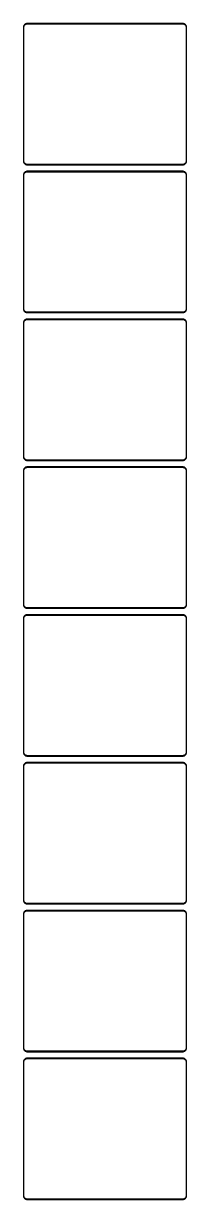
# Model space of a CAD drawing. Header units: metres. Extents: x -112 to 112, y 2963 to 6013.
# Drawn here: x -112 to 112, y 4391 to 6013 of the extents above; entities that cross this region are included whole.
import ezdxf

# ---------------------------------------------------------------- set-up
doc = ezdxf.new("R2010")
doc.units = ezdxf.units.M

msp = doc.modelspace()

# ---------------------------------------------------------------- linework, layer by layer
for p, q in [((-112.461, 6009.13), (-112.5, 6008.5)), ((-112.5, 6008.5), (-112.5, 5823.5)), ((-112.343, 6009.74), (-112.461, 6009.13)), ((-112.149, 6010.34), (-112.343, 6009.74)), ((-111.882, 6010.91), (-112.149, 6010.34)), ((-112, 6008.25), (-111.963, 6008.85)), ((-112, 5823.75), (-112, 6008.25)), ((-111.963, 6008.85), (-111.851, 6009.43)), ((-111.545, 6011.44), (-111.882, 6010.91)), ((-111.851, 6009.43), (-111.666, 6010)), ((-111.666, 6010), (-111.412, 6010.54)), ((-111.145, 6011.92), (-111.545, 6011.44)), ((-111.412, 6010.54), (-111.093, 6011.04)), ((-110.687, 6012.35), (-111.145, 6011.92)), ((-111.093, 6011.04), (-110.713, 6011.5)), ((-110.713, 6011.5), (-110.278, 6011.91)), ((-110.179, 6012.72), (-110.687, 6012.35)), ((-110.278, 6011.91), (-109.795, 6012.26)), ((-109.629, 6013.02), (-110.179, 6012.72)), ((-109.795, 6012.26), (-109.272, 6012.55)), ((-109.045, 6013.26), (-109.629, 6013.02)), ((-109.272, 6012.55), (-108.718, 6012.77)), ((-108.437, 6013.41), (-109.045, 6013.26)), ((-108.718, 6012.77), (-108.14, 6012.92)), ((-107.814, 6013.49), (-108.437, 6013.41)), ((-108.14, 6012.92), (-107.548, 6012.99)), ((107.814, 6013.49), (-107.814, 6013.49)), ((-107.548, 6012.99), (107.548, 6012.99)), ((107.548, 6012.99), (108.14, 6012.92)), ((108.437, 6013.41), (107.814, 6013.49)), ((108.14, 6012.92), (108.718, 6012.77)), ((109.045, 6013.26), (108.437, 6013.41)), ((108.718, 6012.77), (109.272, 6012.55)), ((109.629, 6013.02), (109.045, 6013.26)), ((109.272, 6012.55), (109.795, 6012.26)), ((110.179, 6012.72), (109.629, 6013.02)), ((109.795, 6012.26), (110.278, 6011.91)), ((110.687, 6012.35), (110.179, 6012.72)), ((110.278, 6011.91), (110.713, 6011.5)), ((111.145, 6011.92), (110.687, 6012.35)), ((110.713, 6011.5), (111.093, 6011.04)), ((111.093, 6011.04), (111.412, 6010.54)), ((111.545, 6011.44), (111.145, 6011.92)), ((111.412, 6010.54), (111.666, 6010)), ((111.882, 6010.91), (111.545, 6011.44)), ((111.666, 6010), (111.851, 6009.43)), ((111.851, 6009.43), (111.963, 6008.85)), ((112.149, 6010.34), (111.882, 6010.91)), ((111.963, 6008.85), (112, 6008.25)), ((112, 6008.25), (112, 5823.75)), ((112.343, 6009.74), (112.149, 6010.34)), ((112.461, 6009.13), (112.343, 6009.74)), ((112.5, 6008.5), (112.461, 6009.13)), ((112.5, 5823.5), (112.5, 6008.5)), ((-112.5, 5823.5), (-112.461, 5822.87)), ((-112.461, 5822.87), (-112.343, 5822.26)), ((-112.343, 5822.26), (-112.149, 5821.66)), ((-112.149, 5821.66), (-111.882, 5821.09)), ((-111.963, 5823.15), (-112, 5823.75)), ((-111.851, 5822.57), (-111.963, 5823.15)), ((-111.882, 5821.09), (-111.545, 5820.56)), ((-111.666, 5822), (-111.851, 5822.57)), ((-111.412, 5821.46), (-111.666, 5822)), ((-111.545, 5820.56), (-111.145, 5820.08)), ((-111.093, 5820.96), (-111.412, 5821.46)), ((-111.145, 5820.08), (-110.687, 5819.65)), ((-110.713, 5820.5), (-111.093, 5820.96)), ((-110.278, 5820.09), (-110.713, 5820.5)), ((-110.687, 5819.65), (-110.179, 5819.28)), ((-109.795, 5819.74), (-110.278, 5820.09)), ((-110.179, 5819.28), (-109.629, 5818.98)), ((-109.272, 5819.45), (-109.795, 5819.74)), ((-109.629, 5818.98), (-109.045, 5818.74)), ((-108.718, 5819.23), (-109.272, 5819.45)), ((-109.045, 5818.74), (-108.437, 5818.59)), ((-108.14, 5819.08), (-108.718, 5819.23)), ((-108.437, 5818.59), (-107.814, 5818.51)), ((-107.548, 5819.01), (-108.14, 5819.08)), ((-107.814, 5818.51), (107.814, 5818.51)), ((107.548, 5819.01), (-107.548, 5819.01)), ((108.14, 5819.08), (107.548, 5819.01)), ((107.814, 5818.51), (108.437, 5818.59)), ((108.718, 5819.23), (108.14, 5819.08)), ((108.437, 5818.59), (109.045, 5818.74)), ((109.272, 5819.45), (108.718, 5819.23)), ((109.045, 5818.74), (109.629, 5818.98)), ((109.795, 5819.74), (109.272, 5819.45)), ((109.629, 5818.98), (110.179, 5819.28)), ((110.278, 5820.09), (109.795, 5819.74)), ((110.179, 5819.28), (110.687, 5819.65)), ((110.713, 5820.5), (110.278, 5820.09)), ((110.687, 5819.65), (111.145, 5820.08)), ((111.093, 5820.96), (110.713, 5820.5)), ((111.412, 5821.46), (111.093, 5820.96)), ((111.145, 5820.08), (111.545, 5820.56)), ((111.666, 5822), (111.412, 5821.46)), ((111.545, 5820.56), (111.882, 5821.09)), ((111.851, 5822.57), (111.666, 5822)), ((111.963, 5823.15), (111.851, 5822.57)), ((111.882, 5821.09), (112.149, 5821.66)), ((112, 5823.75), (111.963, 5823.15)), ((112.149, 5821.66), (112.343, 5822.26)), ((112.343, 5822.26), (112.461, 5822.87)), ((112.461, 5822.87), (112.5, 5823.5)), ((-112.461, 5805.13), (-112.5, 5804.5)), ((-112.5, 5804.5), (-112.5, 5619.5)), ((-112.343, 5805.74), (-112.461, 5805.13)), ((-112.149, 5806.34), (-112.343, 5805.74)), ((-111.882, 5806.91), (-112.149, 5806.34)), ((-112, 5804.25), (-111.963, 5804.85)), ((-112, 5619.75), (-112, 5804.25)), ((-111.963, 5804.85), (-111.851, 5805.43)), ((-111.545, 5807.44), (-111.882, 5806.91)), ((-111.851, 5805.43), (-111.666, 5806)), ((-111.666, 5806), (-111.412, 5806.54)), ((-111.145, 5807.92), (-111.545, 5807.44)), ((-111.412, 5806.54), (-111.093, 5807.04)), ((-110.687, 5808.35), (-111.145, 5807.92)), ((-111.093, 5807.04), (-110.713, 5807.5)), ((-110.713, 5807.5), (-110.278, 5807.91)), ((-110.179, 5808.72), (-110.687, 5808.35)), ((-110.278, 5807.91), (-109.795, 5808.26)), ((-109.629, 5809.02), (-110.179, 5808.72)), ((-109.795, 5808.26), (-109.272, 5808.55)), ((-109.045, 5809.26), (-109.629, 5809.02)), ((-109.272, 5808.55), (-108.718, 5808.77)), ((-108.437, 5809.41), (-109.045, 5809.26)), ((-108.718, 5808.77), (-108.14, 5808.92)), ((-107.814, 5809.49), (-108.437, 5809.41)), ((-108.14, 5808.92), (-107.548, 5808.99)), ((107.814, 5809.49), (-107.814, 5809.49)), ((-107.548, 5808.99), (107.548, 5808.99)), ((107.548, 5808.99), (108.14, 5808.92)), ((108.437, 5809.41), (107.814, 5809.49)), ((108.14, 5808.92), (108.718, 5808.77)), ((109.045, 5809.26), (108.437, 5809.41)), ((108.718, 5808.77), (109.272, 5808.55)), ((109.629, 5809.02), (109.045, 5809.26)), ((109.272, 5808.55), (109.795, 5808.26)), ((110.179, 5808.72), (109.629, 5809.02)), ((109.795, 5808.26), (110.278, 5807.91)), ((110.687, 5808.35), (110.179, 5808.72)), ((110.278, 5807.91), (110.713, 5807.5)), ((111.145, 5807.92), (110.687, 5808.35)), ((110.713, 5807.5), (111.093, 5807.04)), ((111.093, 5807.04), (111.412, 5806.54)), ((111.545, 5807.44), (111.145, 5807.92)), ((111.412, 5806.54), (111.666, 5806)), ((111.882, 5806.91), (111.545, 5807.44)), ((111.666, 5806), (111.851, 5805.43)), ((111.851, 5805.43), (111.963, 5804.85)), ((112.149, 5806.34), (111.882, 5806.91)), ((111.963, 5804.85), (112, 5804.25)), ((112, 5804.25), (112, 5619.75)), ((112.343, 5805.74), (112.149, 5806.34)), ((112.461, 5805.13), (112.343, 5805.74)), ((112.5, 5804.5), (112.461, 5805.13)), ((112.5, 5619.5), (112.5, 5804.5)), ((-112.5, 5619.5), (-112.461, 5618.87)), ((-112.461, 5618.87), (-112.343, 5618.26)), ((-112.343, 5618.26), (-112.149, 5617.66)), ((-112.149, 5617.66), (-111.882, 5617.09)), ((-111.963, 5619.15), (-112, 5619.75)), ((-111.851, 5618.57), (-111.963, 5619.15)), ((-111.882, 5617.09), (-111.545, 5616.56)), ((-111.666, 5618), (-111.851, 5618.57)), ((-111.412, 5617.46), (-111.666, 5618)), ((-111.545, 5616.56), (-111.145, 5616.08)), ((-111.093, 5616.96), (-111.412, 5617.46)), ((-111.145, 5616.08), (-110.687, 5615.65)), ((-110.713, 5616.5), (-111.093, 5616.96)), ((-110.278, 5616.09), (-110.713, 5616.5)), ((-110.687, 5615.65), (-110.179, 5615.28)), ((-109.795, 5615.74), (-110.278, 5616.09)), ((-109.272, 5615.45), (-109.795, 5615.74)), ((109.795, 5615.74), (109.272, 5615.45)), ((110.278, 5616.09), (109.795, 5615.74)), ((110.179, 5615.28), (110.687, 5615.65)), ((110.713, 5616.5), (110.278, 5616.09)), ((110.687, 5615.65), (111.145, 5616.08)), ((111.093, 5616.96), (110.713, 5616.5)), ((111.412, 5617.46), (111.093, 5616.96)), ((111.145, 5616.08), (111.545, 5616.56)), ((111.666, 5618), (111.412, 5617.46)), ((111.545, 5616.56), (111.882, 5617.09)), ((111.851, 5618.57), (111.666, 5618)), ((111.963, 5619.15), (111.851, 5618.57)), ((111.882, 5617.09), (112.149, 5617.66)), ((112, 5619.75), (111.963, 5619.15)), ((112.149, 5617.66), (112.343, 5618.26)), ((112.343, 5618.26), (112.461, 5618.87)), ((112.461, 5618.87), (112.5, 5619.5)), ((-112.461, 5601.13), (-112.5, 5600.5)), ((-112.5, 5600.5), (-112.5, 5415.5)), ((-112.343, 5601.74), (-112.461, 5601.13)), ((-112.149, 5602.34), (-112.343, 5601.74)), ((-111.882, 5602.91), (-112.149, 5602.34)), ((-112, 5600.25), (-111.963, 5600.85)), ((-112, 5415.75), (-112, 5600.25)), ((-111.963, 5600.85), (-111.851, 5601.43)), ((-111.545, 5603.44), (-111.882, 5602.91)), ((-111.851, 5601.43), (-111.666, 5602)), ((-111.666, 5602), (-111.412, 5602.54)), ((-111.145, 5603.92), (-111.545, 5603.44)), ((-111.412, 5602.54), (-111.093, 5603.04)), ((-110.687, 5604.35), (-111.145, 5603.92)), ((-111.093, 5603.04), (-110.713, 5603.5)), ((-110.713, 5603.5), (-110.278, 5603.91)), ((-110.179, 5604.72), (-110.687, 5604.35)), ((-110.278, 5603.91), (-109.795, 5604.26)), ((-110.179, 5615.28), (-109.629, 5614.98)), ((-109.629, 5605.02), (-110.179, 5604.72)), ((-109.795, 5604.26), (-109.272, 5604.55)), ((-109.629, 5614.98), (-109.045, 5614.74)), ((-109.045, 5605.26), (-109.629, 5605.02)), ((-108.718, 5615.23), (-109.272, 5615.45)), ((-109.272, 5604.55), (-108.718, 5604.77)), ((-109.045, 5614.74), (-108.437, 5614.59)), ((-108.437, 5605.41), (-109.045, 5605.26)), ((-108.14, 5615.08), (-108.718, 5615.23)), ((-108.718, 5604.77), (-108.14, 5604.92)), ((-108.437, 5614.59), (-107.814, 5614.51)), ((-107.814, 5605.49), (-108.437, 5605.41)), ((-107.548, 5615.01), (-108.14, 5615.08)), ((-108.14, 5604.92), (-107.548, 5604.99)), ((-107.814, 5614.51), (107.814, 5614.51)), ((107.814, 5605.49), (-107.814, 5605.49)), ((107.548, 5615.01), (-107.548, 5615.01)), ((-107.548, 5604.99), (107.548, 5604.99)), ((108.14, 5615.08), (107.548, 5615.01)), ((107.548, 5604.99), (108.14, 5604.92)), ((107.814, 5614.51), (108.437, 5614.59)), ((108.437, 5605.41), (107.814, 5605.49)), ((108.718, 5615.23), (108.14, 5615.08)), ((108.14, 5604.92), (108.718, 5604.77)), ((108.437, 5614.59), (109.045, 5614.74)), ((109.045, 5605.26), (108.437, 5605.41)), ((109.272, 5615.45), (108.718, 5615.23)), ((108.718, 5604.77), (109.272, 5604.55)), ((109.045, 5614.74), (109.629, 5614.98)), ((109.629, 5605.02), (109.045, 5605.26)), ((109.272, 5604.55), (109.795, 5604.26)), ((109.629, 5614.98), (110.179, 5615.28)), ((110.179, 5604.72), (109.629, 5605.02)), ((109.795, 5604.26), (110.278, 5603.91)), ((110.687, 5604.35), (110.179, 5604.72)), ((110.278, 5603.91), (110.713, 5603.5)), ((111.145, 5603.92), (110.687, 5604.35)), ((110.713, 5603.5), (111.093, 5603.04)), ((111.093, 5603.04), (111.412, 5602.54)), ((111.545, 5603.44), (111.145, 5603.92)), ((111.412, 5602.54), (111.666, 5602)), ((111.882, 5602.91), (111.545, 5603.44)), ((111.666, 5602), (111.851, 5601.43)), ((111.851, 5601.43), (111.963, 5600.85)), ((112.149, 5602.34), (111.882, 5602.91)), ((111.963, 5600.85), (112, 5600.25)), ((112, 5600.25), (112, 5415.75)), ((112.343, 5601.74), (112.149, 5602.34)), ((112.461, 5601.13), (112.343, 5601.74)), ((112.5, 5600.5), (112.461, 5601.13)), ((112.5, 5415.5), (112.5, 5600.5)), ((-112.5, 5415.5), (-112.461, 5414.87)), ((-112.461, 5414.87), (-112.343, 5414.26)), ((-112.343, 5414.26), (-112.149, 5413.66)), ((-112.149, 5413.66), (-111.882, 5413.09)), ((-111.963, 5415.15), (-112, 5415.75)), ((-111.851, 5414.57), (-111.963, 5415.15)), ((-111.882, 5413.09), (-111.545, 5412.56)), ((-111.666, 5414), (-111.851, 5414.57)), ((-111.412, 5413.46), (-111.666, 5414)), ((-111.545, 5412.56), (-111.145, 5412.08)), ((-111.093, 5412.96), (-111.412, 5413.46)), ((-111.145, 5412.08), (-110.687, 5411.65)), ((-110.713, 5412.5), (-111.093, 5412.96)), ((-110.278, 5412.09), (-110.713, 5412.5)), ((-110.687, 5411.65), (-110.179, 5411.28)), ((-109.795, 5411.74), (-110.278, 5412.09)), ((-110.179, 5411.28), (-109.629, 5410.98)), ((-109.272, 5411.45), (-109.795, 5411.74)), ((-109.629, 5410.98), (-109.045, 5410.74)), ((-108.718, 5411.23), (-109.272, 5411.45)), ((-109.045, 5410.74), (-108.437, 5410.59)), ((-108.14, 5411.08), (-108.718, 5411.23)), ((-108.437, 5410.59), (-107.814, 5410.51)), ((-107.548, 5411.01), (-108.14, 5411.08)), ((-107.814, 5410.51), (107.814, 5410.51)), ((107.548, 5411.01), (-107.548, 5411.01)), ((108.14, 5411.08), (107.548, 5411.01)), ((107.814, 5410.51), (108.437, 5410.59)), ((108.718, 5411.23), (108.14, 5411.08)), ((108.437, 5410.59), (109.045, 5410.74)), ((109.272, 5411.45), (108.718, 5411.23)), ((109.045, 5410.74), (109.629, 5410.98)), ((109.795, 5411.74), (109.272, 5411.45)), ((109.629, 5410.98), (110.179, 5411.28)), ((110.278, 5412.09), (109.795, 5411.74)), ((110.179, 5411.28), (110.687, 5411.65)), ((110.713, 5412.5), (110.278, 5412.09)), ((110.687, 5411.65), (111.145, 5412.08)), ((111.093, 5412.96), (110.713, 5412.5)), ((111.412, 5413.46), (111.093, 5412.96)), ((111.145, 5412.08), (111.545, 5412.56)), ((111.666, 5414), (111.412, 5413.46)), ((111.545, 5412.56), (111.882, 5413.09)), ((111.851, 5414.57), (111.666, 5414)), ((111.963, 5415.15), (111.851, 5414.57)), ((111.882, 5413.09), (112.149, 5413.66)), ((112, 5415.75), (111.963, 5415.15)), ((112.149, 5413.66), (112.343, 5414.26)), ((112.343, 5414.26), (112.461, 5414.87)), ((112.461, 5414.87), (112.5, 5415.5)), ((-112.461, 5397.13), (-112.5, 5396.5)), ((-112.5, 5396.5), (-112.5, 5211.5)), ((-112.343, 5397.74), (-112.461, 5397.13)), ((-112.149, 5398.34), (-112.343, 5397.74)), ((-111.882, 5398.91), (-112.149, 5398.34)), ((-112, 5396.25), (-111.963, 5396.85)), ((-112, 5211.75), (-112, 5396.25)), ((-111.963, 5396.85), (-111.851, 5397.43)), ((-111.545, 5399.44), (-111.882, 5398.91)), ((-111.851, 5397.43), (-111.666, 5398)), ((-111.666, 5398), (-111.412, 5398.54)), ((-111.145, 5399.92), (-111.545, 5399.44)), ((-111.412, 5398.54), (-111.093, 5399.04)), ((-110.687, 5400.35), (-111.145, 5399.92)), ((-111.093, 5399.04), (-110.713, 5399.5)), ((-110.713, 5399.5), (-110.278, 5399.91)), ((-110.179, 5400.72), (-110.687, 5400.35)), ((-110.278, 5399.91), (-109.795, 5400.26)), ((-109.629, 5401.02), (-110.179, 5400.72)), ((-109.795, 5400.26), (-109.272, 5400.55)), ((-109.045, 5401.26), (-109.629, 5401.02)), ((-109.272, 5400.55), (-108.718, 5400.77)), ((-108.437, 5401.41), (-109.045, 5401.26)), ((-108.718, 5400.77), (-108.14, 5400.92)), ((-107.814, 5401.49), (-108.437, 5401.41)), ((-108.14, 5400.92), (-107.548, 5400.99)), ((107.814, 5401.49), (-107.814, 5401.49)), ((-107.548, 5400.99), (107.548, 5400.99)), ((107.548, 5400.99), (108.14, 5400.92)), ((108.437, 5401.41), (107.814, 5401.49)), ((108.14, 5400.92), (108.718, 5400.77)), ((109.045, 5401.26), (108.437, 5401.41)), ((108.718, 5400.77), (109.272, 5400.55)), ((109.629, 5401.02), (109.045, 5401.26)), ((109.272, 5400.55), (109.795, 5400.26)), ((110.179, 5400.72), (109.629, 5401.02)), ((109.795, 5400.26), (110.278, 5399.91)), ((110.687, 5400.35), (110.179, 5400.72)), ((110.278, 5399.91), (110.713, 5399.5)), ((111.145, 5399.92), (110.687, 5400.35)), ((110.713, 5399.5), (111.093, 5399.04)), ((111.093, 5399.04), (111.412, 5398.54)), ((111.545, 5399.44), (111.145, 5399.92)), ((111.412, 5398.54), (111.666, 5398)), ((111.882, 5398.91), (111.545, 5399.44)), ((111.666, 5398), (111.851, 5397.43)), ((111.851, 5397.43), (111.963, 5396.85)), ((112.149, 5398.34), (111.882, 5398.91)), ((111.963, 5396.85), (112, 5396.25)), ((112, 5396.25), (112, 5211.75)), ((112.343, 5397.74), (112.149, 5398.34)), ((112.461, 5397.13), (112.343, 5397.74)), ((112.5, 5396.5), (112.461, 5397.13)), ((112.5, 5211.5), (112.5, 5396.5)), ((-112.5, 5211.5), (-112.461, 5210.87)), ((-112.461, 5210.87), (-112.343, 5210.26)), ((-112.343, 5210.26), (-112.149, 5209.66)), ((-111.963, 5211.15), (-112, 5211.75)), ((-111.851, 5210.57), (-111.963, 5211.15)), ((-111.666, 5210), (-111.851, 5210.57)), ((-111.412, 5209.46), (-111.666, 5210)), ((111.666, 5210), (111.412, 5209.46)), ((111.851, 5210.57), (111.666, 5210)), ((111.963, 5211.15), (111.851, 5210.57)), ((112, 5211.75), (111.963, 5211.15)), ((112.149, 5209.66), (112.343, 5210.26)), ((112.343, 5210.26), (112.461, 5210.87)), ((112.461, 5210.87), (112.5, 5211.5)), ((-112.343, 5193.74), (-112.461, 5193.13)), ((-112.149, 5194.34), (-112.343, 5193.74)), ((-112.149, 5209.66), (-111.882, 5209.09)), ((-111.882, 5194.91), (-112.149, 5194.34)), ((-111.882, 5209.09), (-111.545, 5208.56)), ((-111.545, 5195.44), (-111.882, 5194.91)), ((-111.851, 5193.43), (-111.666, 5194)), ((-111.666, 5194), (-111.412, 5194.54)), ((-111.545, 5208.56), (-111.145, 5208.08)), ((-111.145, 5195.92), (-111.545, 5195.44)), ((-111.093, 5208.96), (-111.412, 5209.46)), ((-111.412, 5194.54), (-111.093, 5195.04)), ((-111.145, 5208.08), (-110.687, 5207.65)), ((-110.687, 5196.35), (-111.145, 5195.92)), ((-110.713, 5208.5), (-111.093, 5208.96)), ((-111.093, 5195.04), (-110.713, 5195.5)), ((-110.278, 5208.09), (-110.713, 5208.5)), ((-110.713, 5195.5), (-110.278, 5195.91)), ((-110.687, 5207.65), (-110.179, 5207.28)), ((-110.179, 5196.72), (-110.687, 5196.35)), ((-109.795, 5207.74), (-110.278, 5208.09)), ((-110.278, 5195.91), (-109.795, 5196.26)), ((-110.179, 5207.28), (-109.629, 5206.98)), ((-109.629, 5197.02), (-110.179, 5196.72)), ((-109.272, 5207.45), (-109.795, 5207.74)), ((-109.795, 5196.26), (-109.272, 5196.55)), ((-109.629, 5206.98), (-109.045, 5206.74)), ((-109.045, 5197.26), (-109.629, 5197.02)), ((-108.718, 5207.23), (-109.272, 5207.45)), ((-109.272, 5196.55), (-108.718, 5196.77)), ((-109.045, 5206.74), (-108.437, 5206.59)), ((-108.437, 5197.41), (-109.045, 5197.26)), ((-108.14, 5207.08), (-108.718, 5207.23)), ((-108.718, 5196.77), (-108.14, 5196.92)), ((-108.437, 5206.59), (-107.814, 5206.51)), ((-107.814, 5197.49), (-108.437, 5197.41)), ((-107.548, 5207.01), (-108.14, 5207.08)), ((-108.14, 5196.92), (-107.548, 5196.99)), ((-107.814, 5206.51), (107.814, 5206.51)), ((107.814, 5197.49), (-107.814, 5197.49)), ((107.548, 5207.01), (-107.548, 5207.01)), ((-107.548, 5196.99), (107.548, 5196.99)), ((108.14, 5207.08), (107.548, 5207.01)), ((107.548, 5196.99), (108.14, 5196.92)), ((107.814, 5206.51), (108.437, 5206.59)), ((108.437, 5197.41), (107.814, 5197.49)), ((108.718, 5207.23), (108.14, 5207.08)), ((108.14, 5196.92), (108.718, 5196.77)), ((108.437, 5206.59), (109.045, 5206.74)), ((109.045, 5197.26), (108.437, 5197.41)), ((109.272, 5207.45), (108.718, 5207.23)), ((108.718, 5196.77), (109.272, 5196.55)), ((109.045, 5206.74), (109.629, 5206.98)), ((109.629, 5197.02), (109.045, 5197.26)), ((109.795, 5207.74), (109.272, 5207.45)), ((109.272, 5196.55), (109.795, 5196.26)), ((109.629, 5206.98), (110.179, 5207.28)), ((110.179, 5196.72), (109.629, 5197.02)), ((110.278, 5208.09), (109.795, 5207.74)), ((109.795, 5196.26), (110.278, 5195.91)), ((110.179, 5207.28), (110.687, 5207.65)), ((110.687, 5196.35), (110.179, 5196.72)), ((110.713, 5208.5), (110.278, 5208.09)), ((110.278, 5195.91), (110.713, 5195.5)), ((110.687, 5207.65), (111.145, 5208.08)), ((111.145, 5195.92), (110.687, 5196.35)), ((111.093, 5208.96), (110.713, 5208.5)), ((110.713, 5195.5), (111.093, 5195.04)), ((111.412, 5209.46), (111.093, 5208.96)), ((111.093, 5195.04), (111.412, 5194.54)), ((111.145, 5208.08), (111.545, 5208.56)), ((111.545, 5195.44), (111.145, 5195.92)), ((111.412, 5194.54), (111.666, 5194)), ((111.545, 5208.56), (111.882, 5209.09)), ((111.882, 5194.91), (111.545, 5195.44)), ((111.666, 5194), (111.851, 5193.43)), ((111.882, 5209.09), (112.149, 5209.66)), ((112.149, 5194.34), (111.882, 5194.91)), ((112.343, 5193.74), (112.149, 5194.34)), ((112.461, 5193.13), (112.343, 5193.74)), ((-112.461, 5193.13), (-112.5, 5192.5)), ((-112.5, 5192.5), (-112.5, 5007.5)), ((-112, 5192.25), (-111.963, 5192.85)), ((-112, 5007.75), (-112, 5192.25)), ((-111.963, 5192.85), (-111.851, 5193.43)), ((111.851, 5193.43), (111.963, 5192.85)), ((111.963, 5192.85), (112, 5192.25)), ((112, 5192.25), (112, 5007.75)), ((112.5, 5192.5), (112.461, 5193.13)), ((112.5, 5007.5), (112.5, 5192.5)), ((-112.5, 5007.5), (-112.461, 5006.87)), ((-112.461, 5006.87), (-112.343, 5006.26)), ((-112.343, 5006.26), (-112.149, 5005.66)), ((-112.149, 5005.66), (-111.882, 5005.09)), ((-111.963, 5007.15), (-112, 5007.75)), ((-111.851, 5006.57), (-111.963, 5007.15)), ((-111.882, 5005.09), (-111.545, 5004.56)), ((-111.666, 5006), (-111.851, 5006.57)), ((-111.412, 5005.46), (-111.666, 5006)), ((-111.545, 5004.56), (-111.145, 5004.08)), ((-111.093, 5004.96), (-111.412, 5005.46)), ((-111.145, 5004.08), (-110.687, 5003.65)), ((-110.713, 5004.5), (-111.093, 5004.96)), ((-110.278, 5004.09), (-110.713, 5004.5)), ((-110.687, 5003.65), (-110.179, 5003.28)), ((-109.795, 5003.74), (-110.278, 5004.09)), ((-110.179, 5003.28), (-109.629, 5002.98)), ((-109.272, 5003.45), (-109.795, 5003.74)), ((-109.629, 5002.98), (-109.045, 5002.74)), ((-108.718, 5003.23), (-109.272, 5003.45)), ((-109.045, 5002.74), (-108.437, 5002.59)), ((-108.14, 5003.08), (-108.718, 5003.23)), ((-108.437, 5002.59), (-107.814, 5002.51)), ((-107.548, 5003.01), (-108.14, 5003.08)), ((-107.814, 5002.51), (107.814, 5002.51)), ((107.548, 5003.01), (-107.548, 5003.01)), ((108.14, 5003.08), (107.548, 5003.01)), ((107.814, 5002.51), (108.437, 5002.59)), ((108.718, 5003.23), (108.14, 5003.08)), ((108.437, 5002.59), (109.045, 5002.74)), ((109.272, 5003.45), (108.718, 5003.23)), ((109.045, 5002.74), (109.629, 5002.98)), ((109.795, 5003.74), (109.272, 5003.45)), ((109.629, 5002.98), (110.179, 5003.28)), ((110.278, 5004.09), (109.795, 5003.74)), ((110.179, 5003.28), (110.687, 5003.65)), ((110.713, 5004.5), (110.278, 5004.09)), ((110.687, 5003.65), (111.145, 5004.08)), ((111.093, 5004.96), (110.713, 5004.5)), ((111.412, 5005.46), (111.093, 5004.96)), ((111.145, 5004.08), (111.545, 5004.56)), ((111.666, 5006), (111.412, 5005.46)), ((111.545, 5004.56), (111.882, 5005.09)), ((111.851, 5006.57), (111.666, 5006)), ((111.963, 5007.15), (111.851, 5006.57)), ((111.882, 5005.09), (112.149, 5005.66)), ((112, 5007.75), (111.963, 5007.15)), ((112.149, 5005.66), (112.343, 5006.26)), ((112.343, 5006.26), (112.461, 5006.87)), ((112.461, 5006.87), (112.5, 5007.5)), ((-112.461, 4989.13), (-112.5, 4988.5)), ((-112.5, 4988.5), (-112.5, 4803.5)), ((-112.343, 4989.74), (-112.461, 4989.13)), ((-112.149, 4990.34), (-112.343, 4989.74)), ((-111.882, 4990.91), (-112.149, 4990.34)), ((-112, 4988.25), (-111.963, 4988.85)), ((-112, 4803.75), (-112, 4988.25)), ((-111.963, 4988.85), (-111.851, 4989.43)), ((-111.545, 4991.44), (-111.882, 4990.91)), ((-111.851, 4989.43), (-111.666, 4990)), ((-111.666, 4990), (-111.412, 4990.54)), ((-111.145, 4991.92), (-111.545, 4991.44)), ((-111.412, 4990.54), (-111.093, 4991.04)), ((-110.687, 4992.35), (-111.145, 4991.92)), ((-111.093, 4991.04), (-110.713, 4991.5)), ((-110.713, 4991.5), (-110.278, 4991.91)), ((-110.179, 4992.72), (-110.687, 4992.35)), ((-110.278, 4991.91), (-109.795, 4992.26)), ((-109.629, 4993.02), (-110.179, 4992.72)), ((-109.795, 4992.26), (-109.272, 4992.55)), ((-109.045, 4993.26), (-109.629, 4993.02)), ((-109.272, 4992.55), (-108.718, 4992.77)), ((-108.437, 4993.41), (-109.045, 4993.26)), ((-108.718, 4992.77), (-108.14, 4992.92)), ((-107.814, 4993.49), (-108.437, 4993.41)), ((-108.14, 4992.92), (-107.548, 4992.99)), ((107.814, 4993.49), (-107.814, 4993.49)), ((-107.548, 4992.99), (107.548, 4992.99)), ((107.548, 4992.99), (108.14, 4992.92)), ((108.437, 4993.41), (107.814, 4993.49)), ((108.14, 4992.92), (108.718, 4992.77)), ((109.045, 4993.26), (108.437, 4993.41)), ((108.718, 4992.77), (109.272, 4992.55)), ((109.629, 4993.02), (109.045, 4993.26)), ((109.272, 4992.55), (109.795, 4992.26)), ((110.179, 4992.72), (109.629, 4993.02)), ((109.795, 4992.26), (110.278, 4991.91)), ((110.687, 4992.35), (110.179, 4992.72)), ((110.278, 4991.91), (110.713, 4991.5)), ((111.145, 4991.92), (110.687, 4992.35)), ((110.713, 4991.5), (111.093, 4991.04)), ((111.093, 4991.04), (111.412, 4990.54)), ((111.545, 4991.44), (111.145, 4991.92)), ((111.412, 4990.54), (111.666, 4990)), ((111.882, 4990.91), (111.545, 4991.44)), ((111.666, 4990), (111.851, 4989.43)), ((111.851, 4989.43), (111.963, 4988.85)), ((112.149, 4990.34), (111.882, 4990.91)), ((111.963, 4988.85), (112, 4988.25)), ((112, 4988.25), (112, 4803.75)), ((112.343, 4989.74), (112.149, 4990.34)), ((112.461, 4989.13), (112.343, 4989.74)), ((112.5, 4988.5), (112.461, 4989.13)), ((112.5, 4803.5), (112.5, 4988.5)), ((-112.5, 4803.5), (-112.461, 4802.87)), ((-112.461, 4802.87), (-112.343, 4802.26)), ((-112.343, 4802.26), (-112.149, 4801.66)), ((-112.149, 4801.66), (-111.882, 4801.09)), ((-111.963, 4803.15), (-112, 4803.75)), ((-111.851, 4802.57), (-111.963, 4803.15)), ((-111.882, 4801.09), (-111.545, 4800.56)), ((-111.666, 4802), (-111.851, 4802.57)), ((-111.412, 4801.46), (-111.666, 4802)), ((-111.545, 4800.56), (-111.145, 4800.08)), ((-111.145, 4787.92), (-111.545, 4787.44)), ((-111.093, 4800.96), (-111.412, 4801.46)), ((-111.145, 4800.08), (-110.687, 4799.65)), ((-110.687, 4788.35), (-111.145, 4787.92)), ((-110.713, 4800.5), (-111.093, 4800.96)), ((-110.278, 4800.09), (-110.713, 4800.5)), ((-110.713, 4787.5), (-110.278, 4787.91)), ((-110.687, 4799.65), (-110.179, 4799.28)), ((-110.179, 4788.72), (-110.687, 4788.35)), ((-109.795, 4799.74), (-110.278, 4800.09)), ((-110.278, 4787.91), (-109.795, 4788.26)), ((-110.179, 4799.28), (-109.629, 4798.98)), ((-109.629, 4789.02), (-110.179, 4788.72)), ((-109.272, 4799.45), (-109.795, 4799.74)), ((-109.795, 4788.26), (-109.272, 4788.55)), ((-109.629, 4798.98), (-109.045, 4798.74)), ((-109.045, 4789.26), (-109.629, 4789.02)), ((-108.718, 4799.23), (-109.272, 4799.45)), ((-109.272, 4788.55), (-108.718, 4788.77)), ((-109.045, 4798.74), (-108.437, 4798.59)), ((-108.437, 4789.41), (-109.045, 4789.26)), ((-108.14, 4799.08), (-108.718, 4799.23)), ((-108.718, 4788.77), (-108.14, 4788.92)), ((-108.437, 4798.59), (-107.814, 4798.51)), ((-107.814, 4789.49), (-108.437, 4789.41)), ((-107.548, 4799.01), (-108.14, 4799.08)), ((-108.14, 4788.92), (-107.548, 4788.99)), ((-107.814, 4798.51), (107.814, 4798.51)), ((107.814, 4789.49), (-107.814, 4789.49)), ((107.548, 4799.01), (-107.548, 4799.01)), ((-107.548, 4788.99), (107.548, 4788.99)), ((108.14, 4799.08), (107.548, 4799.01)), ((107.548, 4788.99), (108.14, 4788.92)), ((107.814, 4798.51), (108.437, 4798.59)), ((108.437, 4789.41), (107.814, 4789.49)), ((108.718, 4799.23), (108.14, 4799.08)), ((108.14, 4788.92), (108.718, 4788.77)), ((108.437, 4798.59), (109.045, 4798.74)), ((109.045, 4789.26), (108.437, 4789.41)), ((109.272, 4799.45), (108.718, 4799.23)), ((108.718, 4788.77), (109.272, 4788.55)), ((109.045, 4798.74), (109.629, 4798.98)), ((109.629, 4789.02), (109.045, 4789.26)), ((109.795, 4799.74), (109.272, 4799.45)), ((109.272, 4788.55), (109.795, 4788.26)), ((109.629, 4798.98), (110.179, 4799.28)), ((110.179, 4788.72), (109.629, 4789.02)), ((110.278, 4800.09), (109.795, 4799.74)), ((109.795, 4788.26), (110.278, 4787.91)), ((110.179, 4799.28), (110.687, 4799.65)), ((110.687, 4788.35), (110.179, 4788.72)), ((110.713, 4800.5), (110.278, 4800.09)), ((110.278, 4787.91), (110.713, 4787.5)), ((110.687, 4799.65), (111.145, 4800.08)), ((111.145, 4787.92), (110.687, 4788.35)), ((111.093, 4800.96), (110.713, 4800.5)), ((111.412, 4801.46), (111.093, 4800.96)), ((111.145, 4800.08), (111.545, 4800.56)), ((111.545, 4787.44), (111.145, 4787.92)), ((111.666, 4802), (111.412, 4801.46)), ((111.545, 4800.56), (111.882, 4801.09)), ((111.851, 4802.57), (111.666, 4802)), ((111.963, 4803.15), (111.851, 4802.57)), ((111.882, 4801.09), (112.149, 4801.66)), ((112, 4803.75), (111.963, 4803.15)), ((112.149, 4801.66), (112.343, 4802.26)), ((112.343, 4802.26), (112.461, 4802.87)), ((112.461, 4802.87), (112.5, 4803.5)), ((-112.461, 4785.13), (-112.5, 4784.5)), ((-112.5, 4784.5), (-112.5, 4599.5)), ((-112.343, 4785.74), (-112.461, 4785.13)), ((-112.149, 4786.34), (-112.343, 4785.74)), ((-111.882, 4786.91), (-112.149, 4786.34)), ((-112, 4784.25), (-111.963, 4784.85)), ((-112, 4599.75), (-112, 4784.25)), ((-111.963, 4784.85), (-111.851, 4785.43)), ((-111.545, 4787.44), (-111.882, 4786.91)), ((-111.851, 4785.43), (-111.666, 4786)), ((-111.666, 4786), (-111.412, 4786.54)), ((-111.412, 4786.54), (-111.093, 4787.04)), ((-111.093, 4787.04), (-110.713, 4787.5)), ((110.713, 4787.5), (111.093, 4787.04)), ((111.093, 4787.04), (111.412, 4786.54)), ((111.412, 4786.54), (111.666, 4786)), ((111.882, 4786.91), (111.545, 4787.44)), ((111.666, 4786), (111.851, 4785.43)), ((111.851, 4785.43), (111.963, 4784.85)), ((112.149, 4786.34), (111.882, 4786.91)), ((111.963, 4784.85), (112, 4784.25)), ((112, 4784.25), (112, 4599.75)), ((112.343, 4785.74), (112.149, 4786.34)), ((112.461, 4785.13), (112.343, 4785.74)), ((112.5, 4784.5), (112.461, 4785.13)), ((112.5, 4599.5), (112.5, 4784.5)), ((-112.5, 4599.5), (-112.461, 4598.87)), ((-112.461, 4598.87), (-112.343, 4598.26)), ((-112.343, 4598.26), (-112.149, 4597.66)), ((-112.149, 4597.66), (-111.882, 4597.09)), ((-111.963, 4599.15), (-112, 4599.75)), ((-111.851, 4598.57), (-111.963, 4599.15)), ((-111.882, 4597.09), (-111.545, 4596.56)), ((-111.666, 4598), (-111.851, 4598.57)), ((-111.412, 4597.46), (-111.666, 4598)), ((-111.545, 4596.56), (-111.145, 4596.08)), ((-111.093, 4596.96), (-111.412, 4597.46)), ((-111.145, 4596.08), (-110.687, 4595.65)), ((-110.713, 4596.5), (-111.093, 4596.96)), ((-110.278, 4596.09), (-110.713, 4596.5)), ((-110.687, 4595.65), (-110.179, 4595.28)), ((-109.795, 4595.74), (-110.278, 4596.09)), ((-110.179, 4595.28), (-109.629, 4594.98)), ((-109.272, 4595.45), (-109.795, 4595.74)), ((-109.629, 4594.98), (-109.045, 4594.74)), ((-108.718, 4595.23), (-109.272, 4595.45)), ((-109.045, 4594.74), (-108.437, 4594.59)), ((-108.14, 4595.08), (-108.718, 4595.23)), ((-108.437, 4594.59), (-107.814, 4594.51)), ((-107.548, 4595.01), (-108.14, 4595.08)), ((-107.814, 4594.51), (107.814, 4594.51)), ((107.548, 4595.01), (-107.548, 4595.01)), ((108.14, 4595.08), (107.548, 4595.01)), ((107.814, 4594.51), (108.437, 4594.59)), ((108.718, 4595.23), (108.14, 4595.08)), ((108.437, 4594.59), (109.045, 4594.74)), ((109.272, 4595.45), (108.718, 4595.23)), ((109.045, 4594.74), (109.629, 4594.98)), ((109.795, 4595.74), (109.272, 4595.45)), ((109.629, 4594.98), (110.179, 4595.28)), ((110.278, 4596.09), (109.795, 4595.74)), ((110.179, 4595.28), (110.687, 4595.65)), ((110.713, 4596.5), (110.278, 4596.09)), ((110.687, 4595.65), (111.145, 4596.08)), ((111.093, 4596.96), (110.713, 4596.5)), ((111.412, 4597.46), (111.093, 4596.96)), ((111.145, 4596.08), (111.545, 4596.56)), ((111.666, 4598), (111.412, 4597.46)), ((111.545, 4596.56), (111.882, 4597.09)), ((111.851, 4598.57), (111.666, 4598)), ((111.963, 4599.15), (111.851, 4598.57)), ((111.882, 4597.09), (112.149, 4597.66)), ((112, 4599.75), (111.963, 4599.15)), ((112.149, 4597.66), (112.343, 4598.26)), ((112.343, 4598.26), (112.461, 4598.87)), ((112.461, 4598.87), (112.5, 4599.5)), ((-112.461, 4581.13), (-112.5, 4580.5)), ((-112.5, 4580.5), (-112.5, 4395.5)), ((-112.343, 4581.74), (-112.461, 4581.13)), ((-112.149, 4582.34), (-112.343, 4581.74)), ((-111.882, 4582.91), (-112.149, 4582.34)), ((-112, 4580.25), (-111.963, 4580.85)), ((-112, 4395.75), (-112, 4580.25)), ((-111.963, 4580.85), (-111.851, 4581.43)), ((-111.545, 4583.44), (-111.882, 4582.91)), ((-111.851, 4581.43), (-111.666, 4582)), ((-111.666, 4582), (-111.412, 4582.54)), ((-111.145, 4583.92), (-111.545, 4583.44)), ((-111.412, 4582.54), (-111.093, 4583.04)), ((-110.687, 4584.35), (-111.145, 4583.92)), ((-111.093, 4583.04), (-110.713, 4583.5)), ((-110.713, 4583.5), (-110.278, 4583.91)), ((-110.179, 4584.72), (-110.687, 4584.35)), ((-110.278, 4583.91), (-109.795, 4584.26)), ((-109.629, 4585.02), (-110.179, 4584.72)), ((-109.795, 4584.26), (-109.272, 4584.55)), ((-109.045, 4585.26), (-109.629, 4585.02)), ((-109.272, 4584.55), (-108.718, 4584.77)), ((-108.437, 4585.41), (-109.045, 4585.26)), ((-108.718, 4584.77), (-108.14, 4584.92)), ((-107.814, 4585.49), (-108.437, 4585.41)), ((-108.14, 4584.92), (-107.548, 4584.99)), ((107.814, 4585.49), (-107.814, 4585.49)), ((-107.548, 4584.99), (107.548, 4584.99)), ((107.548, 4584.99), (108.14, 4584.92)), ((108.437, 4585.41), (107.814, 4585.49)), ((108.14, 4584.92), (108.718, 4584.77)), ((109.045, 4585.26), (108.437, 4585.41)), ((108.718, 4584.77), (109.272, 4584.55)), ((109.629, 4585.02), (109.045, 4585.26)), ((109.272, 4584.55), (109.795, 4584.26)), ((110.179, 4584.72), (109.629, 4585.02)), ((109.795, 4584.26), (110.278, 4583.91)), ((110.687, 4584.35), (110.179, 4584.72)), ((110.278, 4583.91), (110.713, 4583.5)), ((111.145, 4583.92), (110.687, 4584.35)), ((110.713, 4583.5), (111.093, 4583.04)), ((111.093, 4583.04), (111.412, 4582.54)), ((111.545, 4583.44), (111.145, 4583.92)), ((111.412, 4582.54), (111.666, 4582)), ((111.882, 4582.91), (111.545, 4583.44)), ((111.666, 4582), (111.851, 4581.43)), ((111.851, 4581.43), (111.963, 4580.85)), ((112.149, 4582.34), (111.882, 4582.91)), ((111.963, 4580.85), (112, 4580.25)), ((112, 4580.25), (112, 4395.75)), ((112.343, 4581.74), (112.149, 4582.34)), ((112.461, 4581.13), (112.343, 4581.74)), ((112.5, 4580.5), (112.461, 4581.13)), ((112.5, 4395.5), (112.5, 4580.5)), ((-112.5, 4395.5), (-112.461, 4394.87)), ((-112.461, 4394.87), (-112.343, 4394.26)), ((-112.343, 4394.26), (-112.149, 4393.66)), ((-112.149, 4393.66), (-111.882, 4393.09)), ((-111.963, 4395.15), (-112, 4395.75)), ((-111.851, 4394.57), (-111.963, 4395.15)), ((-111.882, 4393.09), (-111.545, 4392.56)), ((-111.666, 4394), (-111.851, 4394.57)), ((-111.412, 4393.46), (-111.666, 4394)), ((-111.545, 4392.56), (-111.145, 4392.08)), ((-111.093, 4392.96), (-111.412, 4393.46)), ((-111.145, 4392.08), (-110.687, 4391.65)), ((-110.713, 4392.5), (-111.093, 4392.96)), ((-110.278, 4392.09), (-110.713, 4392.5)), ((-110.687, 4391.65), (-110.179, 4391.28)), ((-109.795, 4391.74), (-110.278, 4392.09)), ((-110.179, 4391.28), (-109.629, 4390.98)), ((-109.272, 4391.45), (-109.795, 4391.74)), ((-109.629, 4390.98), (-109.045, 4390.74)), ((-108.718, 4391.23), (-109.272, 4391.45)), ((-109.045, 4390.74), (-108.437, 4390.59)), ((-108.14, 4391.08), (-108.718, 4391.23)), ((-108.437, 4390.59), (-107.814, 4390.51)), ((-107.548, 4391.01), (-108.14, 4391.08)), ((-107.814, 4390.51), (107.814, 4390.51)), ((107.548, 4391.01), (-107.548, 4391.01)), ((108.14, 4391.08), (107.548, 4391.01)), ((107.814, 4390.51), (108.437, 4390.59)), ((108.718, 4391.23), (108.14, 4391.08)), ((108.437, 4390.59), (109.045, 4390.74)), ((109.272, 4391.45), (108.718, 4391.23)), ((109.045, 4390.74), (109.629, 4390.98)), ((109.795, 4391.74), (109.272, 4391.45)), ((109.629, 4390.98), (110.179, 4391.28)), ((110.278, 4392.09), (109.795, 4391.74)), ((110.179, 4391.28), (110.687, 4391.65)), ((110.713, 4392.5), (110.278, 4392.09)), ((110.687, 4391.65), (111.145, 4392.08)), ((111.093, 4392.96), (110.713, 4392.5)), ((111.412, 4393.46), (111.093, 4392.96)), ((111.145, 4392.08), (111.545, 4392.56)), ((111.666, 4394), (111.412, 4393.46)), ((111.545, 4392.56), (111.882, 4393.09)), ((111.851, 4394.57), (111.666, 4394)), ((111.963, 4395.15), (111.851, 4394.57)), ((111.882, 4393.09), (112.149, 4393.66)), ((112, 4395.75), (111.963, 4395.15)), ((112.149, 4393.66), (112.343, 4394.26)), ((112.343, 4394.26), (112.461, 4394.87)), ((112.461, 4394.87), (112.5, 4395.5))]:
    msp.add_line(p, q)

doc.saveas('drawing.dxf')
